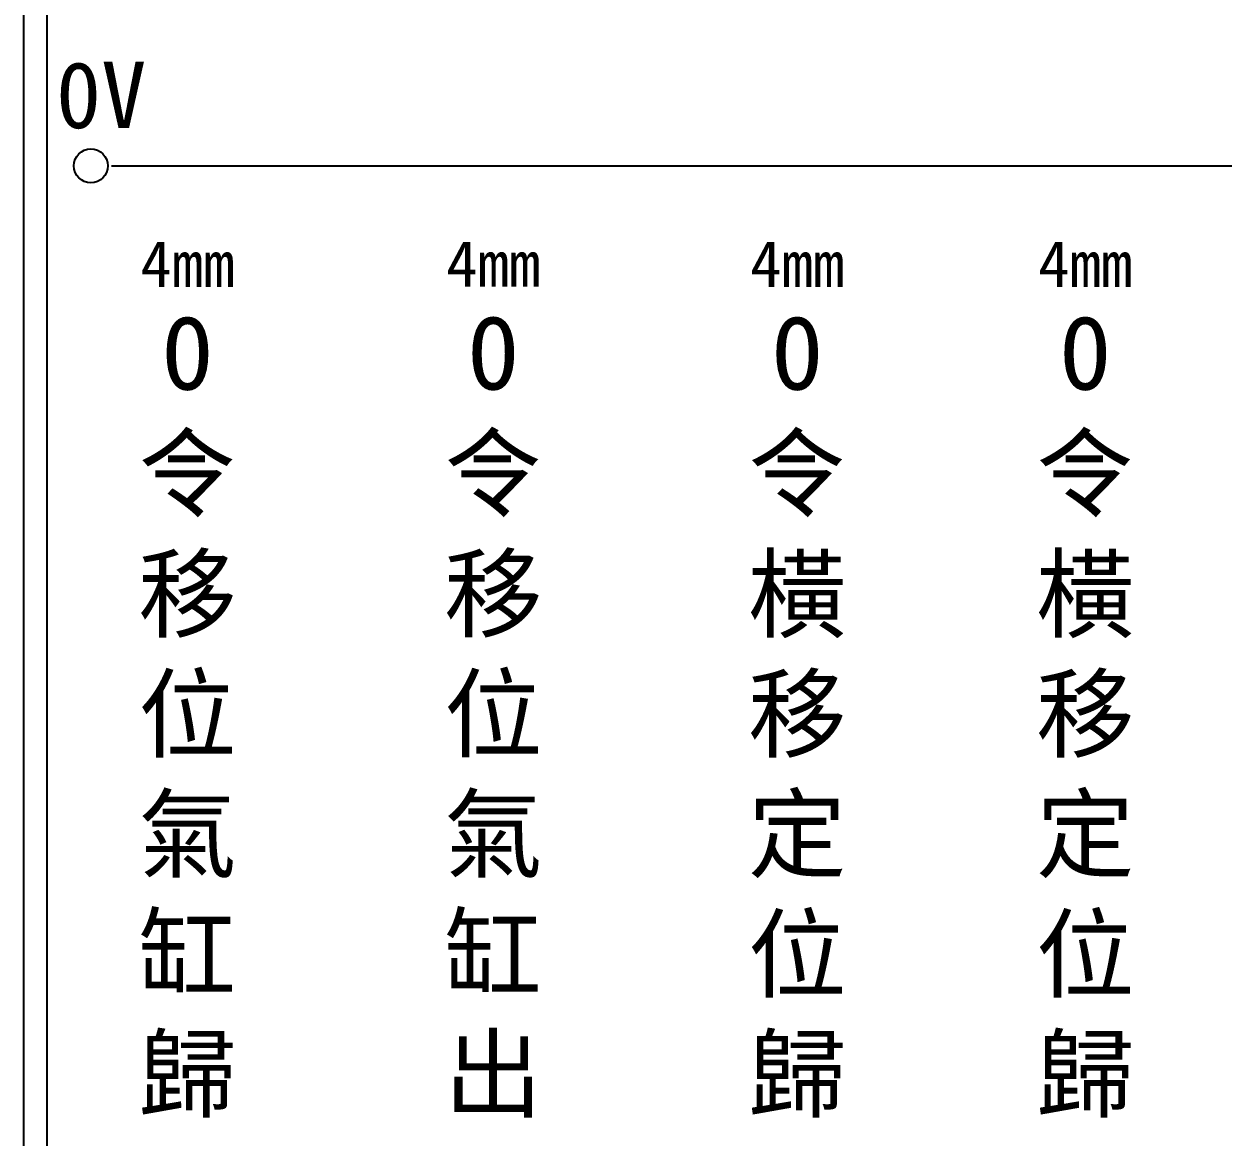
# Model space of a CAD drawing. Extents: x 889 to 1176, y 251 to 455.
# Drawn here: x 889.1 to 954, y 295.6 to 355.8 of the extents above; entities that cross this region are included whole.
import ezdxf

# ---------------------------------------------------------------- set-up
doc = ezdxf.new("R2010")
doc.units = 0
doc.layers.add('圖框層', color=7, linetype='CONTINUOUS')
doc.layers.add('標尺寸層', color=3, linetype='CONTINUOUS')
doc.styles.add('CNS', font='romanc.shx', dxfattribs={"bigfont": 'chineset.shx'})
doc.styles.add('STSL', font='kaiu.ttf')

msp = doc.modelspace()

# ---------------------------------------------------------------- linework, layer by layer
at = {"layer": '圖框層', "color": 7}
for p, q in [((889.071, 251.195), (889.071, 455.164)), ((890.321, 252.445), (890.321, 453.914))]:
    msp.add_line(p, q, dxfattribs=at)
at = {"layer": '標尺寸層', "color": 7}
msp.add_line((893.818, 348.153), (1171.69, 348.153), dxfattribs=at)
msp.add_circle((892.692, 348.153), 0.92, dxfattribs=at)

# ---------------------------------------------------------------- texts
at = {"layer": '圖框層', "color": 4, "style": 'STSL'}
msp.add_text('0V', height=3.6, dxfattribs=at).set_placement((890.802, 350.195))
at = {"layer": '標尺寸層', "color": 7, "char_height": 3.9, "width": 2.84806, "attachment_point": 5, "style": 'CNS'}
for s, insert in [('{\\fDFKai-SB|b0|i0|c136|p65;\\H0.64103x;4mm\\H1.56x;\\P\\H0.99999x;O\\P令\\P移位氣缸歸}', (897.923, 320.36)), ('{\\fDFKai-SB|b0|i0|c136|p65;\\H0.64103x;4mm\\H1.56x;\\P\\H0.99999x;O\\P令\\P移位氣缸出}', (914.483, 320.36)), ('{\\fDFKai-SB|b0|i0|c136|p65;\\H0.64103x;4mm\\H1.56x;\\PO\\P令\\P橫移定位歸}', (930.941, 320.36)), ('{\\fDFKai-SB|b0|i0|c136|p65;\\H0.64103x;4mm\\H1.56x;\\PO\\P令\\P橫移定位歸}', (946.538, 320.36))]:
    msp.add_mtext(s, dxfattribs=dict(at, insert=insert))

doc.saveas('drawing.dxf')
